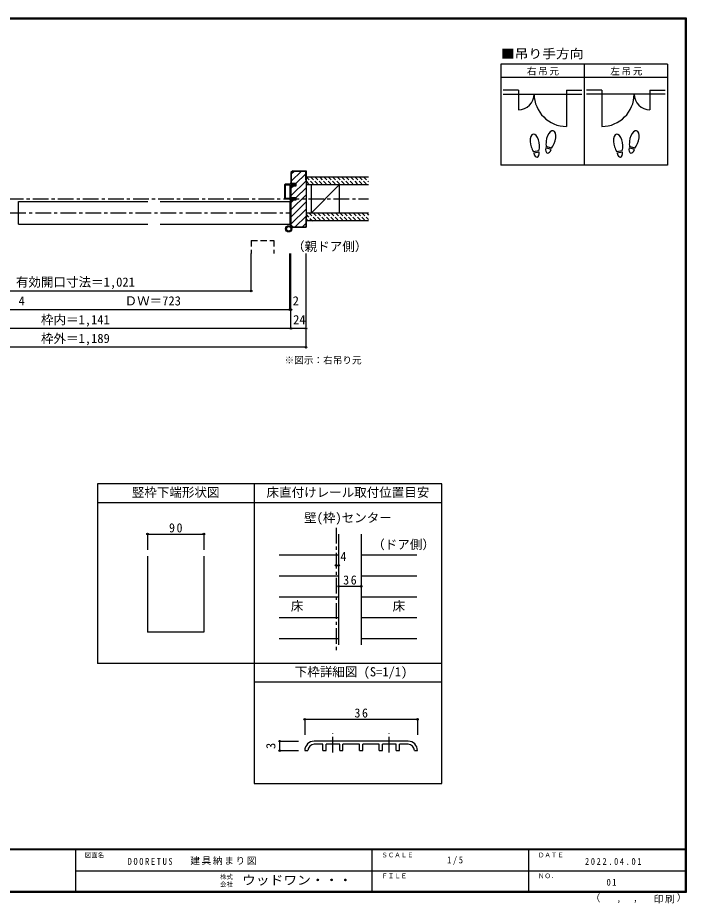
# Model space of a CAD drawing. Units: millimetres at full size, sheet at 1:5, with parts at other scales. Extents: x -973 to 977, y -718 to 696.
# Drawn here: x -91 to 977, y -718 to 696 of the extents above; entities that cross this region are included whole.
import ezdxf
from ezdxf.enums import TextEntityAlignment as Align

# ---------------------------------------------------------------- set-up
doc = ezdxf.new("R2010")
doc.units = ezdxf.units.MM
doc.header["$LTSCALE"] = 5
doc.header["$PDMODE"] = 32
doc.header["$PDSIZE"] = 2.5
for name, pattern in [('CHAIN1', [8, 5, -1, 1, -1]), ('DASHED1', [1.8, 1.2, -0.6]), ('DASHED2', [3, 2, -1])]:
    doc.linetypes.add(name, pattern=pattern)
for name, color, linetype in [('0-0_補助線', 7, 'Continuous'), ('0-1_通り芯', 4, 'CHAIN1'), ('0-2_柱', 3, 'Continuous'), ('0-3_仕上げ', 2, 'Continuous'), ('0-4_枠', 3, 'Continuous'), ('0-6_扉', 6, 'Continuous'), ('0-7_金物', 7, 'Continuous'), ('0-8_戸当り', 3, 'Continuous'), ('0-A_文字', 3, 'Continuous'), ('0-B_寸法', 7, 'Continuous'), ('0-C_ハッチ', 4, 'DASHED1'), ('7-1_通り芯', 4, 'CHAIN1'), ('7-7_金物', 7, 'Continuous'), ('7-B_寸法', 7, 'Continuous'), ('F-0_補助線', 7, 'Continuous'), ('F-1_枠', 6, 'Continuous'), ('F-A_文字', 7, 'Continuous')]:
    doc.layers.add(name, color=color, linetype=linetype)
doc.styles.add('ＭＳ ゴシック', font='')
doc.styles.get('ＭＳ ゴシック').set_extended_font_data('MS Gothic')

# ---------------------------------------------------------------- blocks, each defined once
blk = doc.blocks.new('01')
at = {"layer": '0-0_補助線'}
for p, q in [((-14.5, 0.346), (-14.5, -0.449)), ((-14.3, 0.346), (-14.3, -0.449)), ((-12.045, -0.049), (-14.178, 0.444)), ((-12, 0.146), (-14.133, 0.639)), ((-11.475, 5.146), (-12.298, 4.504)), ((-12.175, 4.146), (-11.475, 4.146)), ((-12.045, -0.049), (-11.993, 0.145)), ((-11.475, 0.146), (-12, 0.146)), ((-11.475, 7.146), (-11.475, 5.146)), ((-11.475, 4.146), (-11.475, 0.146)), ((-10.68, 7.55), (-9.257, 6.508)), ((-9.375, 6.146), (-10.075, 6.146)), ((-10.075, 3.146), (-10.075, 6.146)), ((-10.075, 3.146), (-9.252, 2.504)), ((-9.375, 2.146), (-10.075, 2.146)), ((-10.075, 0.146), (-10.075, 2.146)), ((-10.075, 0.146), (10.075, 0.146)), ((10.075, 3.146), (9.252, 2.504)), ((10.68, 7.55), (9.257, 6.508)), ((9.375, 6.146), (10.075, 6.146)), ((9.375, 2.146), (10.075, 2.146)), ((10.075, 3.146), (10.075, 6.146)), ((10.075, 0.146), (10.075, 2.146)), ((11.475, 7.146), (11.475, 5.146)), ((11.475, 5.146), (12.298, 4.504)), ((12.175, 4.146), (11.475, 4.146)), ((11.475, 4.146), (11.475, 0.146)), ((11.475, 0.146), (12, 0.146)), ((12.045, -0.049), (11.993, 0.145)), ((12, 0.146), (14.133, 0.639)), ((12.045, -0.049), (14.178, 0.444)), ((14.3, 0.346), (14.3, -0.449)), ((14.5, 0.346), (14.5, -0.449)), ((-14.265, -0.741), (-12.235, -1.196)), ((-14.222, -0.546), (-12.191, -1.001)), ((-12, -1.488), (-12, -8.854)), ((-11.8, -1.488), (-11.8, -8.854)), ((-11, -9.654), (11, -9.654)), ((11, -9.854), (-11, -9.854)), ((-10.6, -1.554), (-10.6, -8.154)), ((-10.3, -1.254), (10.3, -1.254)), ((-10.3, -8.454), (10.3, -8.454)), ((10.6, -1.554), (10.6, -8.154)), ((11.8, -1.488), (11.8, -8.854)), ((12, -1.488), (12, -8.854)), ((14.222, -0.546), (12.191, -1.001)), ((14.265, -0.741), (12.235, -1.196))]:
    blk.add_line(p, q, dxfattribs=at)
for centre, radius, start, end in [((-14.2, 0.346), 0.3, 77.00048, 180), ((-14.2, 0.346), 0.1, 77.00048, 180), ((-12.175, 4.346), 0.2, 127.96957, 270), ((-10.975, 7.146), 0.5, 53.78053, 180), ((-9.375, 6.346), 0.2, 270, 53.78053), ((-9.375, 2.346), 0.2, 270, 52.03043), ((9.375, 6.346), 0.2, 126.21947, 270), ((9.375, 2.346), 0.2, 127.96957, 270), ((10.975, 7.146), 0.5, 0, 126.21947), ((12.175, 4.346), 0.2, 270, 52.03043), ((14.2, 0.346), 0.3, 0, 102.99952), ((14.2, 0.346), 0.1, 0, 102.99952), ((-14.2, -0.449), 0.3, 180, 257.3929), ((-14.2, -0.449), 0.1, 180, 257.3929), ((-12.3, -1.488), 0.3, 0, 76.0718), ((-12.3, -1.488), 0.5, 0, 76.0718), ((-11, -8.854), 1, 180, 270), ((-11, -8.854), 0.8, 180, 270), ((-10.3, -1.554), 0.3, 90, 180), ((-10.3, -8.154), 0.3, 180, 270), ((10.3, -1.554), 0.3, 0, 90), ((10.3, -8.154), 0.3, 270, 0), ((11, -8.854), 1, 270, 0), ((11, -8.854), 0.8, 270, 0), ((12.3, -1.488), 0.5, 103.9282, 180), ((12.3, -1.488), 0.3, 103.9282, 180), ((14.2, -0.449), 0.1, 282.6071, 0), ((14.2, -0.449), 0.3, 282.6071, 0)]:
    blk.add_arc(centre, radius, start, end, dxfattribs=at)

msp = doc.modelspace()

# ---------------------------------------------------------------- linework, layer by layer
at = {"layer": '0-1_通り芯'}
for p, q in [((-466.347, 406.5), (469.653, 406.5)), ((-342.347, 384.5), (345.653, 384.5)), ((417.629, -118.5), (417.629, -315.007))]:
    msp.add_line(p, q, dxfattribs=at)
at = {"layer": '0-1_通り芯', "color": 7}
msp.add_line((-126.419, 384.5), (-84.633, 384.5), dxfattribs=at)
at = {"layer": '0-2_柱'}
for p, q in [((377.653, 429), (377.653, 384)), ((422.653, 429), (422.653, 384))]:
    msp.add_line(p, q, dxfattribs=at)
at = {"layer": '0-2_柱', "color": 7}
msp.add_line((422.653, 429), (377.653, 384), dxfattribs=at)
at = {"layer": '0-3_仕上げ'}
for p, q in [((469.653, 441.5), (369.653, 441.5)), ((469.653, 429), (369.653, 429)), ((469.653, 384), (369.653, 384)), ((469.653, 371.5), (369.653, 371.5))]:
    msp.add_line(p, q, dxfattribs=at)
at = {"layer": '0-3_仕上げ', "color": 4}
for p, q in [((326.653, -161.801), (421.629, -161.801)), ((457.629, -161.801), (546.653, -161.801)), ((326.653, -195.103), (421.629, -195.103)), ((457.629, -195.103), (546.653, -195.103)), ((326.653, -228.404), (421.629, -228.404)), ((457.629, -228.404), (546.653, -228.404)), ((326.653, -261.706), (421.629, -261.706)), ((457.629, -261.706), (546.653, -261.706)), ((326.653, -295.007), (421.629, -295.007)), ((457.629, -295.007), (546.653, -295.007))]:
    msp.add_line(p, q, dxfattribs=at)
at = {"layer": '0-4_枠'}
for p, q in [((348.481, 451.5), (345.653, 448.672)), ((345.653, 448.672), (345.653, 431)), ((348.689, 451), (346.153, 448.464)), ((346.153, 448.464), (346.153, 431)), ((348.689, 451), (369.153, 451)), ((369.153, 436.5), (369.153, 451)), ((354.153, 431), (345.653, 431)), ((345.653, 408.7), (345.653, 427.3)), ((345.653, 427.3), (354.153, 427.3)), ((346.153, 408.7), (346.153, 427.3)), ((354.153, 427.3), (354.153, 431)), ((369.153, 436.5), (369.653, 436.5)), ((345.653, 408.7), (354.153, 408.7)), ((345.653, 364.328), (345.653, 405)), ((345.653, 405), (354.153, 405)), ((346.153, 364.536), (346.153, 405)), ((354.153, 405), (354.153, 408.7)), ((369.153, 376.5), (369.153, 362)), ((369.153, 376.5), (369.653, 376.5)), ((346.153, 364.536), (348.689, 362)), ((348.689, 362), (369.153, 362)), ((36.653, -48.5), (36.653, -335.007)), ((286.653, -48.5), (36.653, -48.5)), ((286.653, -48.5), (286.653, -335.007)), ((286.653, -78.5), (36.653, -78.5)), ((421.629, -128.5), (421.629, -305.007)), ((457.629, -128.5), (457.629, -305.007)), ((116.653, -163.76), (116.653, -285.007)), ((206.653, -163.76), (206.653, -285.007)), ((206.653, -285.007), (116.653, -285.007)), ((286.653, -335.007), (36.653, -335.007))]:
    msp.add_line(p, q, dxfattribs=at)
at = {"layer": '0-4_枠', "color": 4}
for p, q in [((116.653, -128.5), (206.653, -128.5)), ((116.653, -128.5), (116.653, -153.76)), ((206.653, -128.5), (206.653, -153.76))]:
    msp.add_line(p, q, dxfattribs=at)
at = {"layer": '0-4_枠'}
for points in [[(348.481, 451.5), (369.653, 451.5), (369.653, 361.5)], [(345.653, 364.328), (348.481, 361.5), (369.653, 361.5)]]:
    msp.add_lwpolyline(points, dxfattribs=at)
at = {"layer": '0-4_枠', "color": 7}
for p in [(116.653, -128.5), (206.653, -128.5)]:
    msp.add_point(p, dxfattribs=at)
at = {"layer": '0-6_扉'}
for p, q in [((137.135, 402.5), (343.653, 402.5)), ((343.653, 402.5), (343.653, 366.5)), ((-89.384, 366.5), (117.135, 366.5)), ((137.135, 366.5), (343.653, 366.5))]:
    msp.add_line(p, q, dxfattribs=at)
at = {"layer": '0-6_扉', "linetype": 'DASHED2'}
msp.add_line((282.158, 340.381), (282.158, 319.657), dxfattribs=at)
at = {"layer": '0-6_扉'}
msp.add_lwpolyline([(-89.384, 366.5), (-89.384, 402.5), (117.135, 402.5)], dxfattribs=at)
at = {"layer": '0-6_扉', "linetype": 'DASHED2'}
msp.add_lwpolyline([(282.158, 340.381), (318.158, 340.381), (318.158, 319.657)], dxfattribs=at)
at = {"layer": '0-7_金物'}
for radius in [5, 3.5]:
    msp.add_circle((342.025, 358.783), radius, dxfattribs=at)
at = {"layer": '0-8_戸当り', "color": 2}
for p, q in [((708.639, 580.308), (684.139, 580.308)), ((708.639, 580.308), (708.639, 548.808)), ((785.639, 580.308), (810.139, 580.308)), ((785.639, 580.308), (785.639, 522.208)), ((841.639, 580.308), (817.139, 580.308)), ((841.639, 580.308), (841.639, 522.208)), ((918.639, 580.308), (943.139, 580.308)), ((918.639, 580.308), (918.639, 548.808)), ((684.139, 574.008), (810.139, 574.008)), ((943.139, 574.008), (817.139, 574.008))]:
    msp.add_line(p, q, dxfattribs=at)
at = {"layer": '0-8_戸当り'}
for p, q in [((741.457, 483.378), (732.811, 481.853)), ((741.822, 481.31), (733.175, 479.785)), ((760.924, 485.706), (752.444, 487.978)), ((761.468, 487.735), (752.987, 490.007)), ((874.457, 483.378), (865.811, 481.853)), ((874.822, 481.31), (866.175, 479.785)), ((893.924, 485.706), (885.444, 487.978)), ((894.468, 487.735), (885.987, 490.007))]:
    msp.add_line(p, q, dxfattribs=at)
at = {"layer": '0-8_戸当り', "color": 2}
for centre, radius, start, end in [((708.639, 574.008), 25.2, 270, 0), ((785.639, 574.008), 51.8, 180, 270), ((841.639, 574.008), 51.8, 270, 0), ((918.639, 574.008), 25.2, 180, 270)]:
    msp.add_arc(centre, radius, start, end, dxfattribs=at)
at = {"layer": '0-8_戸当り'}
for centre, major_axis, ratio, start_param, end_param in [((734.795, 495.877), (-2.445, 13.867), 0.5, 4.34059143, 8.22577918), ((760.713, 501.878), (3.644, 13.601), 0.5, 4.34059143, 8.22577918), ((867.795, 495.877), (-2.445, 13.867), 0.5, 4.34059143, 8.22577918), ((893.713, 501.878), (3.644, 13.601), 0.5, 4.34059143, 8.22577918), ((760.609, 501.489), (4.416, 16.48), 0.4, 1.85063327, 2.44287679), ((760.609, 501.489), (4.416, 16.48), 0.4, 3.84030852, 4.43255203), ((893.609, 501.489), (4.416, 16.48), 0.4, 1.85063327, 2.44287679), ((893.609, 501.489), (4.416, 16.48), 0.4, 3.84030852, 4.43255203), ((734.865, 495.481), (-2.963, 16.802), 0.4, 1.85063327, 2.44287679), ((737.498, 480.548), (-1.27, 7.205), 0.6, 1.57079633, 4.71238898), ((734.865, 495.481), (-2.963, 16.802), 0.4, 3.84030852, 4.43255203), ((756.684, 486.842), (1.894, 7.067), 0.6, 1.57079633, 4.71238898), ((867.865, 495.481), (-2.963, 16.802), 0.4, 1.85063327, 2.44287679), ((870.498, 480.548), (-1.27, 7.205), 0.6, 1.57079633, 4.71238898), ((867.865, 495.481), (-2.963, 16.802), 0.4, 3.84030852, 4.43255203), ((889.684, 486.842), (1.894, 7.067), 0.6, 1.57079633, 4.71238898)]:
    msp.add_ellipse(centre, major_axis=major_axis, ratio=ratio, start_param=start_param, end_param=end_param, dxfattribs=at)
at = {"layer": '0-A_文字'}
for p, q in [((680.639, 621.667), (680.639, 460.667)), ((946.639, 621.667), (680.639, 621.667)), ((813.639, 621.667), (813.639, 460.667)), ((680.639, 600.667), (946.639, 600.667)), ((286.653, -48.5), (286.653, -526.5)), ((586.653, -48.5), (286.653, -48.5)), ((586.653, -78.5), (286.653, -78.5)), ((586.653, -335.007), (286.653, -335.007)), ((586.653, -365.007), (286.653, -365.007))]:
    msp.add_line(p, q, dxfattribs=at)
for points in [[(946.639, 621.667), (946.639, 460.667), (680.639, 460.667)], [(286.653, -526.5), (586.653, -526.5), (586.653, -48.5)]]:
    msp.add_lwpolyline(points, dxfattribs=at)
at = {"layer": '0-B_寸法', "color": 4}
for p, q in [((282.158, 259.657), (282.158, 319.657)), ((343.653, 229.657), (343.653, 319.657)), ((345.653, 199.657), (345.653, 319.657)), ((369.653, 169.657), (369.653, 319.657)), ((-284.852, 259.657), (282.158, 259.657)), ((345.653, 229.657), (-342.347, 229.657)), ((369.653, 199.657), (-366.347, 199.657)), ((369.653, 169.657), (-366.347, 169.657)), ((417.629, -178.452), (421.629, -178.452)), ((421.629, -211.753), (457.629, -211.753))]:
    msp.add_line(p, q, dxfattribs=at)
at = {"layer": '0-B_寸法'}
for p in [(282.158, 259.657), (343.653, 229.657), (345.653, 229.657), (345.653, 199.657), (369.653, 199.657), (369.653, 169.657), (417.629, -178.452), (421.629, -178.452), (421.629, -211.753), (457.629, -211.753)]:
    msp.add_point(p, dxfattribs=at)
at = {"layer": '0-C_ハッチ', "linetype": 'Continuous'}
for p, q in [((351.055, 451), (346.153, 446.098)), ((362.369, 451), (346.153, 434.784)), ((369.153, 446.47), (353.682, 431)), ((369.653, 435.657), (346.153, 412.157)), ((349.982, 427.3), (346.153, 423.47)), ((369.653, 424.342), (354.01, 408.7)), ((369.653, 413.029), (346.153, 389.529)), ((350.31, 405), (346.153, 400.843)), ((369.653, 401.716), (346.153, 378.216)), ((369.653, 390.402), (346.153, 366.902)), ((369.653, 379.088), (352.565, 362)), ((369.153, 367.275), (363.878, 362))]:
    msp.add_line(p, q, dxfattribs=at)
at = {"layer": '0-C_ハッチ'}
for p, q in [((370.26, 441.5), (382.76, 429)), ((377.331, 441.5), (389.831, 429)), ((384.402, 441.5), (396.902, 429)), ((391.474, 441.5), (403.974, 429)), ((398.545, 441.5), (411.045, 429)), ((405.616, 441.5), (418.116, 429)), ((412.687, 441.5), (425.187, 429)), ((419.758, 441.5), (432.258, 429)), ((426.829, 441.5), (439.329, 429)), ((433.9, 441.5), (446.4, 429)), ((440.971, 441.5), (453.471, 429)), ((448.042, 441.5), (460.542, 429)), ((455.113, 441.5), (467.613, 429)), ((462.184, 441.5), (469.653, 434.031)), ((469.255, 441.5), (469.653, 441.102)), ((369.653, 435.036), (375.689, 429)), ((369.653, 381.899), (380.052, 371.5)), ((374.623, 384), (387.123, 371.5)), ((381.694, 384), (394.194, 371.5)), ((388.765, 384), (401.265, 371.5)), ((395.836, 384), (408.336, 371.5)), ((402.908, 384), (415.408, 371.5)), ((409.979, 384), (422.479, 371.5)), ((417.05, 384), (429.55, 371.5)), ((424.121, 384), (436.621, 371.5)), ((431.192, 384), (443.692, 371.5)), ((438.263, 384), (450.763, 371.5)), ((445.334, 384), (457.834, 371.5)), ((452.405, 384), (464.905, 371.5)), ((459.476, 384), (469.653, 373.823)), ((466.547, 384), (469.653, 380.894)), ((369.653, 374.828), (372.981, 371.5))]:
    msp.add_line(p, q, dxfattribs=at)
at = {"layer": '7-1_通り芯'}
for p, q in [((412.644, -477.365), (412.644, -446.834)), ((502.644, -477.365), (502.644, -446.834))]:
    msp.add_line(p, q, dxfattribs=at)
at = {"layer": '7-7_金物'}
for p, q in [((532.644, -459.065), (382.644, -459.065)), ((396.644, -464.065), (382.644, -464.065)), ((396.644, -474.065), (396.644, -464.065)), ((401.644, -474.065), (401.644, -464.065)), ((423.644, -464.065), (401.644, -464.065)), ((423.644, -474.065), (423.644, -464.065)), ((428.644, -474.065), (428.644, -464.065)), ((455.144, -464.065), (428.644, -464.065)), ((455.144, -474.065), (455.144, -464.065)), ((460.144, -474.065), (460.144, -464.065)), ((486.644, -464.065), (460.144, -464.065)), ((486.644, -474.065), (486.644, -464.065)), ((491.644, -474.065), (491.644, -464.065)), ((513.644, -464.065), (491.644, -464.065)), ((513.644, -474.065), (513.644, -464.065)), ((518.644, -474.065), (518.644, -464.065)), ((532.644, -464.065), (518.644, -464.065)), ((367.644, -474.065), (372.644, -474.065)), ((396.644, -474.065), (401.644, -474.065)), ((423.644, -474.065), (428.644, -474.065)), ((455.144, -474.065), (460.144, -474.065)), ((486.644, -474.065), (491.644, -474.065)), ((513.644, -474.065), (518.644, -474.065)), ((542.644, -474.065), (547.644, -474.065))]:
    msp.add_line(p, q, dxfattribs=at)
for centre, radius, start, end in [((382.644, -474.065), 15, 90, 180), ((382.644, -474.065), 10, 90, 180), ((532.644, -474.065), 15, 0, 90), ((532.644, -474.065), 10, 0, 90)]:
    msp.add_arc(centre, radius, start, end, dxfattribs=at)
at = {"layer": '7-B_寸法', "color": 4}
for p, q in [((367.644, -424.065), (547.644, -424.065)), ((367.644, -424.065), (367.644, -449.065)), ((547.644, -424.065), (547.644, -449.065)), ((327.644, -474.065), (327.644, -459.065)), ((327.644, -459.065), (357.644, -459.065)), ((327.644, -474.065), (357.644, -474.065))]:
    msp.add_line(p, q, dxfattribs=at)
at = {"layer": '7-B_寸法'}
for p in [(367.644, -424.065), (547.644, -424.065), (327.644, -459.065), (327.644, -474.065)]:
    msp.add_point(p, dxfattribs=at)
at = {"layer": 'F-1_枠'}
for p, q in [((-973.347, 695.833), (976.653, 695.833)), ((-973.347, 695), (976.653, 695)), ((-973.347, 694.167), (976.653, 694.167)), ((974.986, 695.833), (974.986, -700.833)), ((975.82, 695.833), (975.82, -700.833)), ((976.653, 695.833), (976.653, -700.833)), ((976.653, -631.667), (-973.347, -631.667)), ((976.653, -632.5), (-973.347, -632.5)), ((1.653, -632.5), (1.653, -699.167)), ((474.986, -632.5), (474.986, -699.167)), ((724.986, -632.5), (724.986, -699.167)), ((1.653, -665.833), (974.986, -665.834)), ((976.653, -699.167), (-973.347, -699.167)), ((976.653, -700), (-973.347, -700)), ((976.653, -700.833), (-973.347, -700.833))]:
    msp.add_line(p, q, dxfattribs=at)

# ---------------------------------------------------------------- block references
at = {"layer": '0-7_金物', "xscale": -1, "rotation": 270}
msp.add_blockref('01', (345.507, 418), dxfattribs=at)

# ---------------------------------------------------------------- texts
at = {"layer": '0-4_枠', "color": 7, "style": 'ＭＳ ゴシック'}
msp.add_text('竪枠下端形状図', height=14.66, dxfattribs=at).set_placement((91.653, -73.5), align=Align.BOTTOM_LEFT)
at = {"layer": '0-4_枠', "color": 7, "insert": (151.028, -126), "char_height": 14.66, "attachment_point": 7, "style": 'ＭＳ ゴシック'}
msp.add_mtext('\\T1.27;\\W0.95;90', dxfattribs=at)
at = {"layer": '0-A_文字', "color": 7, "style": 'ＭＳ ゴシック', "width": 1.1}
msp.add_text('■吊り手方向', height=14.66, dxfattribs=at).set_placement((680.639, 626.667), align=Align.BOTTOM_LEFT)
at = {"layer": '0-A_文字', "color": 7, "style": 'ＭＳ ゴシック'}
for s, height, p in [('（親ドア側）', 14.66, (347.5, 319)), ('※図示：右吊り元', 11, (335.31, 140.3)), ('床直付けレール取付位置目安', 14.66, (306.653, -73.5)), ('壁(枠)センター', 14.66, (366.653, -114.091)), ('（ドア側）', 14.66, (475.407, -156.835)), ('床', 14.66, (345.403, -255.055)), ('床', 14.66, (507.903, -255.055)), ('下枠詳細図 (S=1/1)', 14.66, (351.653, -360.007))]:
    msp.add_text(s, height=height, dxfattribs=at).set_placement(p, align=Align.BOTTOM_LEFT)
at = {"layer": '0-A_文字', "color": 7, "char_height": 11, "attachment_point": 7, "style": 'ＭＳ ゴシック'}
for s, insert in [('\\T1.17;右吊元', (722.139, 603.667)), ('\\T1.17;左吊元', (855.262, 603.667))]:
    msp.add_mtext(s, dxfattribs=dict(at, insert=insert))
at = {"layer": '0-B_寸法', "style": 'ＭＳ ゴシック'}
for s, p in [('有効開口寸法＝1,021', (-93.347, 262.157)), ('4', (-89.15, 232.157)), ('ＤＷ＝723', (80.135, 232.157)), ('2', (348.372, 232.157)), ('枠内＝1,141', (-53.347, 202.157)), ('24', (349.153, 202.157)), ('枠外＝1,189', (-53.347, 172.157)), ('4', (424.399, -175.952))]:
    msp.add_text(s, height=14.66, dxfattribs=at).set_placement(p, align=Align.BOTTOM_LEFT)
at = {"layer": '0-B_寸法', "insert": (429.004, -209.253), "char_height": 14.66, "attachment_point": 7, "style": 'ＭＳ ゴシック'}
msp.add_mtext('\\T1.27;\\W0.95;36', dxfattribs=at)
at = {"layer": '7-B_寸法', "style": 'ＭＳ ゴシック'}
msp.add_text('3', height=14.66, rotation=90, dxfattribs=at).set_placement((325.144, -471.565), align=Align.BOTTOM_LEFT)
at = {"layer": '7-B_寸法', "insert": (447.019, -421.565), "char_height": 14.66, "attachment_point": 7, "style": 'ＭＳ ゴシック'}
msp.add_mtext('\\T1.27;\\W0.95;36', dxfattribs=at)
at = {"layer": 'F-0_補助線', "char_height": 11, "attachment_point": 7, "style": 'ＭＳ ゴシック'}
for s, insert in [('\\T1.39;\\W0.85;DOORETUS', (84.986, -656.667)), ('\\T1.17;建具納まり図', (184.986, -656.667))]:
    msp.add_mtext(s, dxfattribs=dict(at, insert=insert))
at = {"layer": 'F-A_文字', "style": 'ＭＳ ゴシック'}
for s, height, p in [('図面名', 7.331, (16.653, -646.667)), ('ＳＣＡＬＥ', 7.331, (489.986, -646.667)), ('ＤＡＴＥ', 7.331, (739.986, -646.667)), ('株式', 7.331, (232.486, -681.5)), ('ＦＩＬＥ', 7.331, (489.986, -680)), ('ＮＯ．', 7.331, (739.986, -680.001)), ('会社', 7.331, (232.486, -693.5)), ('（', 11, (823.992, -718.052)), ('）', 11, (961.387, -717.355)), (',', 11, (865.199, -718.052)), (',', 11, (891.686, -717.588))]:
    msp.add_text(s, height=height, dxfattribs=at).set_placement(p, align=Align.BOTTOM_LEFT)
at = {"layer": 'F-A_文字', "style": 'ＭＳ ゴシック', "width": 1.1}
msp.add_text('ウッドワン・・・', height=14.66, dxfattribs=at).set_placement((267.486, -692.5), align=Align.BOTTOM_LEFT)
at = {"layer": 'F-A_文字', "char_height": 11, "attachment_point": 7, "style": 'ＭＳ ゴシック'}
for s, insert in [('\\T1.38;\\W0.9;1/5', (594.986, -656.667)), ('\\T1.39;\\W0.85;2022.04.01', (814.986, -656.667)), ('\\T1.36;\\W0.9;01', (849.361, -690.001)), ('\\T1.17;印刷', (924.678, -717.82))]:
    msp.add_mtext(s, dxfattribs=dict(at, insert=insert))

doc.saveas('drawing.dxf')
